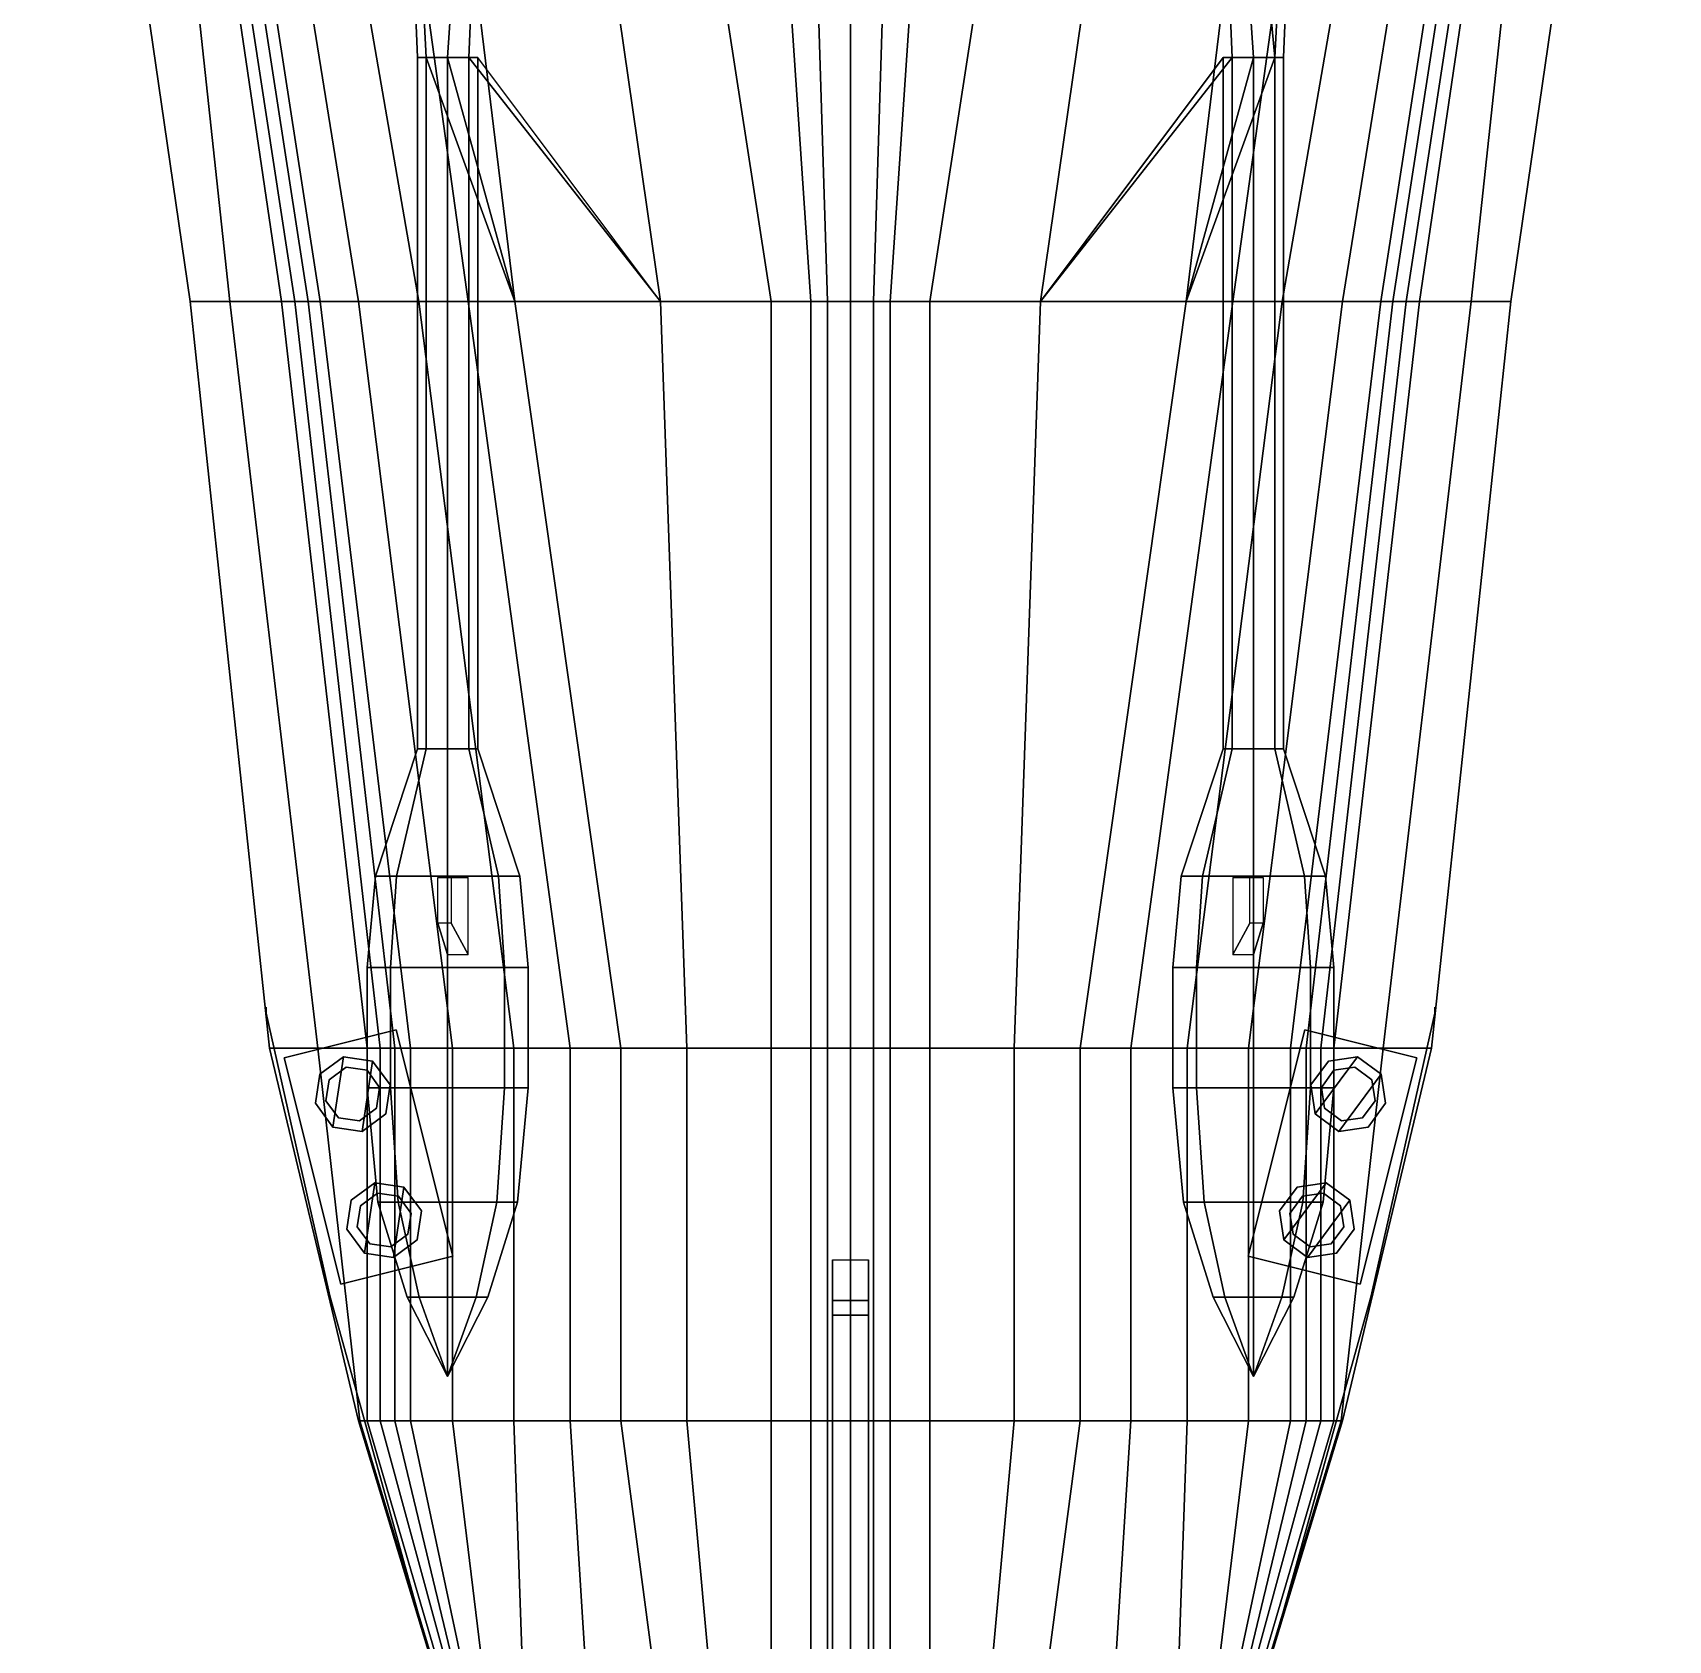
# Model space of a CAD drawing. Extents: x -12 to 12, y -95 to 93.
# Drawn here: x -6.8 to 6.8, y -82.03 to -68.65 of the extents above; entities that cross this region are included whole.
import ezdxf

# ---------------------------------------------------------------- set-up
doc = ezdxf.new("R2010")
doc.units = 0
doc.layers.get('0').update_dxf_attribs({"linetype": 'CONTINUOUS'})
doc.layers.add('RAILINGS', color=6, linetype='CONTINUOUS')
doc.layers.add('SUPERSCTUCTURE', color=3, linetype='CONTINUOUS')

msp = doc.modelspace()

# ---------------------------------------------------------------- linework, layer by layer
for points in [[(-6.8, -61.88, 4.1), (-6.13, -61.88, 1.34), (-5.16, -70.89, 2.25), (-5.49, -70.89, 4.2)], [(-6.13, -61.88, 1.34), (-6.06, -61.88, 0.95), (-4.73, -70.89, 0.95), (-5.16, -70.89, 2.25)], [(-6.06, -61.88, 0.95), (-6, -61.88, 0.7), (-4.62, -70.89, 0.7), (-4.73, -70.89, 0.95)], [(-6, -61.88, 0.7), (-5.9, -61.88, 0.39), (-4.51, -70.89, 0.39), (-4.62, -70.89, 0.7)], [(-5.9, -61.88, 0.39), (-5.8, -61.88, 0.14), (-4.41, -70.89, 0.14), (-4.51, -70.89, 0.39)], [(-5.8, -61.88, 0.14), (-5.54, -61.88, -0.54), (-4.09, -70.89, -0.54), (-4.41, -70.89, 0.14)], [(-5.54, -61.88, -0.54), (-5.15, -61.88, -1.38), (-3.59, -70.89, -1.38), (-4.09, -70.89, -0.54)], [(-5.15, -61.88, -1.38), (-4.43, -61.88, -2.53), (-3.18, -70.89, -2.03), (-3.59, -70.89, -1.38)], [(-4.43, -61.88, -2.53), (-3.89, -61.88, -3.21), (-2.79, -70.89, -2.5), (-3.18, -70.89, -2.03)], [(-3.89, -61.88, -3.21), (-2.88, -61.88, -4.04), (-3.35, -68.86, -3.81), (-3.527, -68.86, -3.74)], [(-3.89, -61.88, -3.21), (-3.527, -68.86, -3.74), (-3.6, -68.86, -3.56)], [(-3.89, -61.88, -3.21), (-3.6, -68.86, -3.56), (-3.527, -68.86, -3.38)], [(-3.89, -61.88, -3.21), (-3.527, -68.86, -3.38), (-2.79, -70.89, -2.5)], [(-2.88, -61.88, -4.04), (-3.173, -68.86, -3.74), (-3.35, -68.86, -3.81)], [(-2.88, -61.88, -4.04), (-2.88, -61.88, -4.04), (-1.58, -70.89, -3.68), (-3.173, -68.86, -3.74)], [(-2.88, -61.88, -4.04), (-2.05, -61.88, -4.46), (-0.66, -70.89, -4.24), (-1.58, -70.89, -3.68)], [(-2.05, -61.88, -4.46), (-0.94, -61.88, -5.42), (-0.33, -70.89, -4.6), (-0.66, -70.89, -4.24)], [(-0.94, -61.88, -5.42), (-0.47, -61.88, -6.06), (-0.19, -70.89, -5.23), (-0.33, -70.89, -4.6)], [(0, -70.89, -7.11), (-0.19, -70.89, -5.23), (-0.47, -61.88, -6.06), (0, -61.88, -7.11)], [(0, -61.88, -7.11), (0.47, -61.88, -6.06), (0.19, -70.89, -5.23), (0, -70.89, -7.11)], [(0.33, -70.89, -4.6), (0.19, -70.89, -5.23), (0.47, -61.88, -6.06), (0.94, -61.88, -5.42)], [(0.66, -70.89, -4.24), (0.33, -70.89, -4.6), (0.94, -61.88, -5.42), (2.05, -61.88, -4.46)], [(1.58, -70.89, -3.68), (0.66, -70.89, -4.24), (2.05, -61.88, -4.46), (2.88, -61.88, -4.04)], [(3.173, -68.86, -3.74), (1.58, -70.89, -3.68), (2.88, -61.88, -4.04)], [(2.79, -70.89, -2.5), (3.527, -68.86, -3.38), (3.89, -61.88, -3.21)], [(3.18, -70.89, -2.03), (2.79, -70.89, -2.5), (3.89, -61.88, -3.21), (4.43, -61.88, -2.53)], [(3.35, -68.86, -3.81), (3.173, -68.86, -3.74), (2.88, -61.88, -4.04)], [(3.527, -68.86, -3.74), (3.35, -68.86, -3.81), (2.88, -61.88, -4.04)], [(3.6, -68.86, -3.56), (3.527, -68.86, -3.74), (2.88, -61.88, -4.04), (3.89, -61.88, -3.21)], [(3.59, -70.89, -1.38), (3.18, -70.89, -2.03), (4.43, -61.88, -2.53), (5.15, -61.88, -1.38)], [(3.527, -68.86, -3.38), (3.6, -68.86, -3.56), (3.89, -61.88, -3.21)], [(4.09, -70.89, -0.54), (3.59, -70.89, -1.38), (5.15, -61.88, -1.38), (5.54, -61.88, -0.54)], [(4.41, -70.89, 0.14), (4.09, -70.89, -0.54), (5.54, -61.88, -0.54), (5.8, -61.88, 0.14)], [(4.51, -70.89, 0.39), (4.41, -70.89, 0.14), (5.8, -61.88, 0.14), (5.9, -61.88, 0.39)], [(4.62, -70.89, 0.7), (4.51, -70.89, 0.39), (5.9, -61.88, 0.39), (6, -61.88, 0.7)], [(4.73, -70.89, 0.95), (4.62, -70.89, 0.7), (6, -61.88, 0.7), (6.06, -61.88, 0.95)], [(5.16, -70.89, 2.25), (4.73, -70.89, 0.95), (6.06, -61.88, 0.95), (6.13, -61.88, 1.34)], [(5.49, -70.89, 4.2), (5.16, -70.89, 2.25), (6.13, -61.88, 1.34), (6.8, -61.88, 4.1)], [(-3.6, -68.86, -3.56), (-3.527, -68.86, -3.74), (-3.527, -74.61, -3.957), (-3.6, -74.61, -3.78)], [(-3.527, -68.86, -3.38), (-3.6, -68.86, -3.56), (-3.6, -74.61, -3.78), (-3.527, -74.61, -3.603)], [(-3.527, -68.86, -3.74), (-3.35, -68.86, -3.81), (-3.35, -74.61, -4.03), (-3.527, -74.61, -3.957)], [(-3.35, -68.86, -3.31), (-3.527, -68.86, -3.38), (-3.527, -74.61, -3.603), (-3.35, -74.61, -3.53)], [(-3.527, -68.86, -3.38), (-3.35, -68.86, -3.31), (-2.79, -70.89, -2.5)], [(-3.35, -68.86, -3.81), (-3.173, -68.86, -3.74), (-3.173, -74.61, -3.957), (-3.35, -74.61, -4.03)], [(-3.173, -68.86, -3.38), (-3.35, -68.86, -3.31), (-3.35, -74.61, -3.53), (-3.173, -74.61, -3.603)], [(-3.35, -68.86, -3.31), (-3.173, -68.86, -3.38), (-1.58, -70.89, -3.68), (-2.79, -70.89, -2.5)], [(-3.173, -68.86, -3.74), (-3.1, -68.86, -3.56), (-3.1, -74.61, -3.78), (-3.173, -74.61, -3.957)], [(-3.1, -68.86, -3.56), (-3.173, -68.86, -3.38), (-3.173, -74.61, -3.603), (-3.1, -74.61, -3.78)], [(-3.1, -68.86, -3.56), (-3.173, -68.86, -3.74), (-1.58, -70.89, -3.68)], [(3.173, -68.86, -3.38), (1.58, -70.89, -3.68), (3.1, -68.86, -3.56)], [(3.1, -68.86, -3.56), (1.58, -70.89, -3.68), (3.173, -68.86, -3.74)], [(2.79, -70.89, -2.5), (1.58, -70.89, -3.68), (3.173, -68.86, -3.38), (3.35, -68.86, -3.31)], [(3.527, -68.86, -3.38), (2.79, -70.89, -2.5), (3.35, -68.86, -3.31)], [(3.1, -68.86, -3.56), (3.173, -68.86, -3.74), (3.173, -74.61, -3.957), (3.1, -74.61, -3.78)], [(3.173, -68.86, -3.38), (3.1, -68.86, -3.56), (3.1, -74.61, -3.78), (3.173, -74.61, -3.603)], [(3.173, -68.86, -3.74), (3.35, -68.86, -3.81), (3.35, -74.61, -4.03), (3.173, -74.61, -3.957)], [(3.35, -68.86, -3.31), (3.173, -68.86, -3.38), (3.173, -74.61, -3.603), (3.35, -74.61, -3.53)], [(3.35, -68.86, -3.81), (3.527, -68.86, -3.74), (3.527, -74.61, -3.957), (3.35, -74.61, -4.03)], [(3.527, -68.86, -3.38), (3.35, -68.86, -3.31), (3.35, -74.61, -3.53), (3.527, -74.61, -3.603)], [(3.527, -68.86, -3.74), (3.6, -68.86, -3.56), (3.6, -74.61, -3.78), (3.527, -74.61, -3.957)], [(3.6, -68.86, -3.56), (3.527, -68.86, -3.38), (3.527, -74.61, -3.603), (3.6, -74.61, -3.78)], [(-5.49, -70.89, 4.2), (-5.16, -70.89, 2.25), (-4.43, -77.1, 2.25), (-4.83, -77.1, 4.25)], [(-5.16, -70.89, 2.25), (-4.73, -70.89, 0.95), (-4.02, -77.1, 0.95), (-4.43, -77.1, 2.25)], [(-4.73, -70.89, 0.95), (-4.62, -70.89, 0.7), (-3.91, -77.1, 0.7), (-4.02, -77.1, 0.95)], [(-4.62, -70.89, 0.7), (-4.51, -70.89, 0.39), (-3.79, -77.1, 0.39), (-3.91, -77.1, 0.7)], [(-4.51, -70.89, 0.39), (-4.41, -70.89, 0.14), (-3.66, -77.1, 0.14), (-3.79, -77.1, 0.39)], [(-4.41, -70.89, 0.14), (-4.09, -70.89, -0.54), (-3.31, -77.1, -0.54), (-3.66, -77.1, 0.14)], [(-4.09, -70.89, -0.54), (-3.59, -70.89, -1.38), (-2.8, -77.1, -1.38), (-3.31, -77.1, -0.54)], [(-3.59, -70.89, -1.38), (-3.18, -70.89, -2.03), (-2.33, -77.1, -2.03), (-2.8, -77.1, -1.38)], [(-3.18, -70.89, -2.03), (-2.79, -70.89, -2.5), (-1.91, -77.1, -2.5), (-2.33, -77.1, -2.03)], [(-2.79, -70.89, -2.5), (-1.58, -70.89, -3.68), (-1.36, -77.1, -3.06), (-1.91, -77.1, -2.5)], [(-1.58, -70.89, -3.68), (-0.66, -70.89, -4.24), (-0.66, -77.1, -3.62), (-1.36, -77.1, -3.06)], [(-0.66, -70.89, -4.24), (-0.33, -70.89, -4.6), (-0.33, -77.1, -3.84), (-0.66, -77.1, -3.62)], [(-0.33, -70.89, -4.6), (-0.19, -70.89, -5.23), (-0.19, -77.1, -3.93), (-0.33, -77.1, -3.84)], [(0, -77.1, -3.99), (-0.19, -77.1, -3.93), (-0.19, -70.89, -5.23), (0, -70.89, -7.11)], [(0, -70.89, -7.11), (0.19, -70.89, -5.23), (0.19, -77.1, -3.93), (0, -77.1, -3.99)], [(0.33, -77.1, -3.84), (0.19, -77.1, -3.93), (0.19, -70.89, -5.23), (0.33, -70.89, -4.6)], [(0.66, -77.1, -3.62), (0.33, -77.1, -3.84), (0.33, -70.89, -4.6), (0.66, -70.89, -4.24)], [(1.36, -77.1, -3.06), (0.66, -77.1, -3.62), (0.66, -70.89, -4.24), (1.58, -70.89, -3.68)], [(1.91, -77.1, -2.5), (1.36, -77.1, -3.06), (1.58, -70.89, -3.68), (2.79, -70.89, -2.5)], [(2.33, -77.1, -2.03), (1.91, -77.1, -2.5), (2.79, -70.89, -2.5), (3.18, -70.89, -2.03)], [(2.8, -77.1, -1.38), (2.33, -77.1, -2.03), (3.18, -70.89, -2.03), (3.59, -70.89, -1.38)], [(3.31, -77.1, -0.54), (2.8, -77.1, -1.38), (3.59, -70.89, -1.38), (4.09, -70.89, -0.54)], [(3.66, -77.1, 0.14), (3.31, -77.1, -0.54), (4.09, -70.89, -0.54), (4.41, -70.89, 0.14)], [(3.79, -77.1, 0.39), (3.66, -77.1, 0.14), (4.41, -70.89, 0.14), (4.51, -70.89, 0.39)], [(3.91, -77.1, 0.7), (3.79, -77.1, 0.39), (4.51, -70.89, 0.39), (4.62, -70.89, 0.7)], [(4.02, -77.1, 0.95), (3.91, -77.1, 0.7), (4.62, -70.89, 0.7), (4.73, -70.89, 0.95)], [(4.43, -77.1, 2.25), (4.02, -77.1, 0.95), (4.73, -70.89, 0.95), (5.16, -70.89, 2.25)], [(4.83, -77.1, 4.25), (4.43, -77.1, 2.25), (5.16, -70.89, 2.25), (5.49, -70.89, 4.2)], [(-3.6, -74.61, -3.78), (-3.527, -74.61, -3.957), (-3.774, -75.67, -4.204), (-3.95, -75.67, -3.78)], [(-3.527, -74.61, -3.603), (-3.6, -74.61, -3.78), (-3.95, -75.67, -3.78), (-3.774, -75.67, -3.356)], [(-3.527, -74.61, -3.957), (-3.35, -74.61, -4.03), (-3.35, -75.67, -4.38), (-3.774, -75.67, -4.204)], [(-3.35, -74.61, -3.53), (-3.527, -74.61, -3.603), (-3.774, -75.67, -3.356), (-3.35, -75.67, -3.18)], [(-3.35, -74.61, -4.03), (-3.173, -74.61, -3.957), (-2.926, -75.67, -4.204), (-3.35, -75.67, -4.38)], [(-3.173, -74.61, -3.603), (-3.35, -74.61, -3.53), (-3.35, -75.67, -3.18), (-2.926, -75.67, -3.356)], [(-3.173, -74.61, -3.957), (-3.1, -74.61, -3.78), (-2.75, -75.67, -3.78), (-2.926, -75.67, -4.204)], [(-3.1, -74.61, -3.78), (-3.173, -74.61, -3.603), (-2.926, -75.67, -3.356), (-2.75, -75.67, -3.78)], [(3.1, -74.61, -3.78), (3.173, -74.61, -3.957), (2.926, -75.67, -4.204), (2.75, -75.67, -3.78)], [(3.173, -74.61, -3.603), (3.1, -74.61, -3.78), (2.75, -75.67, -3.78), (2.926, -75.67, -3.356)], [(3.173, -74.61, -3.957), (3.35, -74.61, -4.03), (3.35, -75.67, -4.38), (2.926, -75.67, -4.204)], [(3.35, -74.61, -3.53), (3.173, -74.61, -3.603), (2.926, -75.67, -3.356), (3.35, -75.67, -3.18)], [(3.35, -74.61, -4.03), (3.527, -74.61, -3.957), (3.774, -75.67, -4.204), (3.35, -75.67, -4.38)], [(3.527, -74.61, -3.603), (3.35, -74.61, -3.53), (3.35, -75.67, -3.18), (3.774, -75.67, -3.356)], [(3.527, -74.61, -3.957), (3.6, -74.61, -3.78), (3.95, -75.67, -3.78), (3.774, -75.67, -4.204)], [(3.6, -74.61, -3.78), (3.527, -74.61, -3.603), (3.774, -75.67, -3.356), (3.95, -75.67, -3.78)], [(-3.95, -75.67, -3.78), (-3.774, -75.67, -4.204), (-3.824, -76.43, -4.254), (-4.02, -76.43, -3.78)], [(-3.774, -75.67, -3.356), (-3.95, -75.67, -3.78), (-4.02, -76.43, -3.78), (-3.824, -76.43, -3.306)], [(-3.774, -75.67, -4.204), (-3.35, -75.67, -4.38), (-3.35, -76.43, -4.45), (-3.824, -76.43, -4.254)], [(-3.35, -75.67, -3.18), (-3.774, -75.67, -3.356), (-3.824, -76.43, -3.306), (-3.35, -76.43, -3.11)], [(-3.32, -75.68, -0.46), (-3.18, -75.68, -3.18), (-3.35, -75.68, -3.11), (-3.43, -75.68, -0.46)], [(-3.43, -75.68, -0.46), (-3.35, -75.68, -3.11), (-3.35, -76.32, -3.11), (-3.43, -76.06, -0.46)], [(-3.35, -75.67, -4.38), (-2.926, -75.67, -4.204), (-2.876, -76.43, -4.254), (-3.35, -76.43, -4.45)], [(-2.926, -75.67, -3.356), (-3.35, -75.67, -3.18), (-3.35, -76.43, -3.11), (-2.876, -76.43, -3.306)], [(-3.18, -76.32, -3.18), (-3.18, -75.68, -3.18), (-3.32, -75.68, -0.46), (-3.32, -76.06, -0.46)], [(-2.926, -75.67, -4.204), (-2.75, -75.67, -3.78), (-2.68, -76.43, -3.78), (-2.876, -76.43, -4.254)], [(-2.75, -75.67, -3.78), (-2.926, -75.67, -3.356), (-2.876, -76.43, -3.306), (-2.68, -76.43, -3.78)], [(2.75, -75.67, -3.78), (2.926, -75.67, -4.204), (2.876, -76.43, -4.254), (2.68, -76.43, -3.78)], [(2.926, -75.67, -3.356), (2.75, -75.67, -3.78), (2.68, -76.43, -3.78), (2.876, -76.43, -3.306)], [(2.926, -75.67, -4.204), (3.35, -75.67, -4.38), (3.35, -76.43, -4.45), (2.876, -76.43, -4.254)], [(3.35, -75.67, -3.18), (2.926, -75.67, -3.356), (2.876, -76.43, -3.306), (3.35, -76.43, -3.11)], [(3.43, -75.68, -0.46), (3.35, -75.68, -3.11), (3.18, -75.68, -3.18), (3.32, -75.68, -0.46)], [(3.32, -75.68, -0.46), (3.18, -75.68, -3.18), (3.18, -76.32, -3.18), (3.32, -76.06, -0.46)], [(3.35, -75.67, -4.38), (3.774, -75.67, -4.204), (3.824, -76.43, -4.254), (3.35, -76.43, -4.45)], [(3.774, -75.67, -3.356), (3.35, -75.67, -3.18), (3.35, -76.43, -3.11), (3.824, -76.43, -3.306)], [(3.35, -76.32, -3.11), (3.35, -75.68, -3.11), (3.43, -75.68, -0.46), (3.43, -76.06, -0.46)], [(3.774, -75.67, -4.204), (3.95, -75.67, -3.78), (4.02, -76.43, -3.78), (3.824, -76.43, -4.254)], [(3.95, -75.67, -3.78), (3.774, -75.67, -3.356), (3.824, -76.43, -3.306), (4.02, -76.43, -3.78)], [(-3.43, -76.06, -0.46), (-3.35, -76.32, -3.11), (-3.18, -76.32, -3.18), (-3.32, -76.06, -0.46)], [(3.32, -76.06, -0.46), (3.18, -76.32, -3.18), (3.35, -76.32, -3.11), (3.43, -76.06, -0.46)], [(-4.02, -76.43, -3.78), (-3.824, -76.43, -4.254), (-3.824, -77.43, -4.254), (-4.02, -77.43, -3.78)], [(-3.824, -76.43, -3.306), (-4.02, -76.43, -3.78), (-4.02, -77.43, -3.78), (-3.824, -77.43, -3.306)], [(-3.824, -76.43, -4.254), (-3.35, -76.43, -4.45), (-3.35, -77.43, -4.45), (-3.824, -77.43, -4.254)], [(-3.35, -76.43, -3.11), (-3.824, -76.43, -3.306), (-3.824, -77.43, -3.306), (-3.35, -77.43, -3.11)], [(-3.35, -76.43, -4.45), (-2.876, -76.43, -4.254), (-2.876, -77.43, -4.254), (-3.35, -77.43, -4.45)], [(-2.876, -76.43, -3.306), (-3.35, -76.43, -3.11), (-3.35, -77.43, -3.11), (-2.876, -77.43, -3.306)], [(-2.876, -76.43, -4.254), (-2.68, -76.43, -3.78), (-2.68, -77.43, -3.78), (-2.876, -77.43, -4.254)], [(-2.68, -76.43, -3.78), (-2.876, -76.43, -3.306), (-2.876, -77.43, -3.306), (-2.68, -77.43, -3.78)], [(2.68, -76.43, -3.78), (2.876, -76.43, -4.254), (2.876, -77.43, -4.254), (2.68, -77.43, -3.78)], [(2.876, -76.43, -3.306), (2.68, -76.43, -3.78), (2.68, -77.43, -3.78), (2.876, -77.43, -3.306)], [(2.876, -76.43, -4.254), (3.35, -76.43, -4.45), (3.35, -77.43, -4.45), (2.876, -77.43, -4.254)], [(3.35, -76.43, -3.11), (2.876, -76.43, -3.306), (2.876, -77.43, -3.306), (3.35, -77.43, -3.11)], [(3.35, -76.43, -4.45), (3.824, -76.43, -4.254), (3.824, -77.43, -4.254), (3.35, -77.43, -4.45)], [(3.824, -76.43, -3.306), (3.35, -76.43, -3.11), (3.35, -77.43, -3.11), (3.824, -77.43, -3.306)], [(3.824, -76.43, -4.254), (4.02, -76.43, -3.78), (4.02, -77.43, -3.78), (3.824, -77.43, -4.254)], [(4.02, -76.43, -3.78), (3.824, -76.43, -3.306), (3.824, -77.43, -3.306), (4.02, -77.43, -3.78)], [(-3.777, -76.948, 4.35), (-3.777, -76.948, 4.25), (-4.708, -77.18, 4.25), (-4.708, -77.18, 4.35)], [(-3.308, -78.831, 4.35), (-3.777, -76.948, 4.35), (-4.708, -77.18, 4.35), (-4.239, -79.063, 4.35)], [(-3.308, -78.831, 4.25), (-3.777, -76.948, 4.25), (-3.777, -76.948, 4.35), (-3.308, -78.831, 4.35)], [(3.777, -76.948, 4.35), (3.777, -76.948, 4.25), (3.308, -78.831, 4.25), (3.308, -78.831, 4.35)], [(4.239, -79.063, 4.35), (4.708, -77.18, 4.35), (3.777, -76.948, 4.35), (3.308, -78.831, 4.35)], [(4.708, -77.18, 4.35), (4.708, -77.18, 4.25), (3.777, -76.948, 4.25), (3.777, -76.948, 4.35)], [(-4.83, -77.1, 4.25), (-4.43, -77.1, 2.25), (-4.08, -80.2, 3.84), (-4.09, -80.2, 4.28)], [(-4.43, -77.1, 2.25), (-4.02, -77.1, 0.95), (-4.02, -80.2, 3.49), (-4.08, -80.2, 3.84)], [(-4.02, -77.1, 0.95), (-3.91, -77.1, 0.7), (-3.91, -80.2, 2.96), (-4.02, -80.2, 3.49)], [(-3.91, -77.1, 0.7), (-3.79, -77.1, 0.39), (-3.79, -80.2, 2.52), (-3.91, -80.2, 2.96)], [(-3.79, -77.1, 0.39), (-3.66, -77.1, 0.14), (-3.66, -80.2, 1.99), (-3.79, -80.2, 2.52)], [(-3.66, -77.1, 0.14), (-3.31, -77.1, -0.54), (-3.31, -80.2, 1), (-3.66, -80.2, 1.99)], [(-3.31, -77.1, -0.54), (-2.8, -77.1, -1.38), (-2.8, -80.2, -0.11), (-3.31, -80.2, 1)], [(-2.8, -77.1, -1.38), (-2.33, -77.1, -2.03), (-2.33, -80.2, -0.86), (-2.8, -80.2, -0.11)], [(-2.33, -77.1, -2.03), (-1.91, -77.1, -2.5), (-1.91, -80.2, -1.5), (-2.33, -80.2, -0.86)], [(-1.91, -77.1, -2.5), (-1.36, -77.1, -3.06), (-1.36, -80.2, -2.02), (-1.91, -80.2, -1.5)], [(-1.36, -77.1, -3.06), (-0.66, -77.1, -3.62), (-0.66, -80.2, -2.57), (-1.36, -80.2, -2.02)], [(-0.66, -77.1, -3.62), (-0.33, -77.1, -3.84), (-0.33, -80.2, -2.76), (-0.66, -80.2, -2.57)], [(-0.33, -77.1, -3.84), (-0.19, -77.1, -3.93), (-0.19, -80.2, -2.83), (-0.33, -80.2, -2.76)], [(0, -80.2, -2.85), (-0.19, -80.2, -2.83), (-0.19, -77.1, -3.93), (0, -77.1, -3.99)], [(0, -77.1, -3.99), (0.19, -77.1, -3.93), (0.19, -80.2, -2.83), (0, -80.2, -2.85)], [(0.33, -80.2, -2.76), (0.19, -80.2, -2.83), (0.19, -77.1, -3.93), (0.33, -77.1, -3.84)], [(0.66, -80.2, -2.57), (0.33, -80.2, -2.76), (0.33, -77.1, -3.84), (0.66, -77.1, -3.62)], [(1.36, -80.2, -2.02), (0.66, -80.2, -2.57), (0.66, -77.1, -3.62), (1.36, -77.1, -3.06)], [(1.91, -80.2, -1.5), (1.36, -80.2, -2.02), (1.36, -77.1, -3.06), (1.91, -77.1, -2.5)], [(2.33, -80.2, -0.86), (1.91, -80.2, -1.5), (1.91, -77.1, -2.5), (2.33, -77.1, -2.03)], [(2.8, -80.2, -0.11), (2.33, -80.2, -0.86), (2.33, -77.1, -2.03), (2.8, -77.1, -1.38)], [(3.31, -80.2, 1), (2.8, -80.2, -0.11), (2.8, -77.1, -1.38), (3.31, -77.1, -0.54)], [(3.66, -80.2, 1.99), (3.31, -80.2, 1), (3.31, -77.1, -0.54), (3.66, -77.1, 0.14)], [(3.79, -80.2, 2.52), (3.66, -80.2, 1.99), (3.66, -77.1, 0.14), (3.79, -77.1, 0.39)], [(3.91, -80.2, 2.96), (3.79, -80.2, 2.52), (3.79, -77.1, 0.39), (3.91, -77.1, 0.7)], [(4.02, -80.2, 3.49), (3.91, -80.2, 2.96), (3.91, -77.1, 0.7), (4.02, -77.1, 0.95)], [(4.08, -80.2, 3.84), (4.02, -80.2, 3.49), (4.02, -77.1, 0.95), (4.43, -77.1, 2.25)], [(4.09, -80.2, 4.28), (4.08, -80.2, 3.84), (4.43, -77.1, 2.25), (4.83, -77.1, 4.25)], [(-4.708, -77.18, 4.35), (-4.708, -77.18, 4.25), (-4.239, -79.063, 4.25), (-4.239, -79.063, 4.35)], [(-4.413, -77.317, 4.93), (-4.449, -77.559, 4.93), (-4.304, -77.756, 4.93), (-4.216, -77.171, 4.93)], [(-4.216, -77.171, 4.83), (-4.413, -77.317, 4.83), (-4.413, -77.317, 4.93), (-4.216, -77.171, 4.93)], [(-4.216, -77.171, 4.93), (-4.304, -77.756, 4.93), (-4.061, -77.792, 4.93), (-3.974, -77.207, 4.93)], [(-3.974, -77.207, 4.83), (-4.216, -77.171, 4.83), (-4.216, -77.171, 4.93), (-3.974, -77.207, 4.93)], [(-3.974, -77.207, 4.93), (-4.061, -77.792, 4.93), (-3.864, -77.646, 4.93), (-3.828, -77.404, 4.93)], [(-3.828, -77.404, 4.83), (-3.974, -77.207, 4.83), (-3.974, -77.207, 4.93), (-3.828, -77.404, 4.93)], [(3.974, -77.207, 4.93), (3.828, -77.404, 4.93), (3.864, -77.646, 4.93), (4.216, -77.171, 4.93)], [(3.974, -77.207, 4.83), (3.828, -77.404, 4.83), (3.828, -77.404, 4.93), (3.974, -77.207, 4.93)], [(4.216, -77.171, 4.93), (3.864, -77.646, 4.93), (4.061, -77.792, 4.93), (4.413, -77.317, 4.93)], [(4.216, -77.171, 4.83), (3.974, -77.207, 4.83), (3.974, -77.207, 4.93), (4.216, -77.171, 4.93)], [(4.413, -77.317, 4.83), (4.216, -77.171, 4.83), (4.216, -77.171, 4.93), (4.413, -77.317, 4.93)], [(4.239, -79.063, 4.25), (4.708, -77.18, 4.25), (4.708, -77.18, 4.35), (4.239, -79.063, 4.35)], [(-4.413, -77.317, 4.83), (-4.449, -77.559, 4.83), (-4.449, -77.559, 4.93), (-4.413, -77.317, 4.93)], [(-4.336, -77.363, 4.35), (-4.362, -77.537, 4.35), (-4.362, -77.537, 4.83), (-4.336, -77.363, 4.83)], [(-4.194, -77.258, 4.35), (-4.336, -77.363, 4.35), (-4.336, -77.363, 4.83), (-4.194, -77.258, 4.83)], [(-4.02, -77.284, 4.35), (-4.194, -77.258, 4.35), (-4.194, -77.258, 4.83), (-4.02, -77.284, 4.83)], [(-3.916, -77.426, 4.35), (-4.02, -77.284, 4.35), (-4.02, -77.284, 4.83), (-3.916, -77.426, 4.83)], [(4.02, -77.284, 4.35), (3.916, -77.426, 4.35), (3.916, -77.426, 4.83), (4.02, -77.284, 4.83)], [(4.194, -77.258, 4.35), (4.02, -77.284, 4.35), (4.02, -77.284, 4.83), (4.194, -77.258, 4.83)], [(4.413, -77.317, 4.93), (4.061, -77.792, 4.93), (4.304, -77.756, 4.93), (4.449, -77.559, 4.93)], [(4.336, -77.363, 4.35), (4.194, -77.258, 4.35), (4.194, -77.258, 4.83), (4.336, -77.363, 4.83)], [(4.362, -77.537, 4.35), (4.336, -77.363, 4.35), (4.336, -77.363, 4.83), (4.362, -77.537, 4.83)], [(4.449, -77.559, 4.83), (4.413, -77.317, 4.83), (4.413, -77.317, 4.93), (4.449, -77.559, 4.93)], [(-3.76, -78.38, -3.37), (-3.824, -77.43, -3.306), (-4.02, -77.43, -3.78), (-3.93, -78.38, -3.78)], [(-3.93, -78.38, -3.78), (-4.02, -77.43, -3.78), (-3.824, -77.43, -4.254), (-3.76, -78.38, -4.19)], [(-3.942, -77.6, 4.35), (-3.916, -77.426, 4.35), (-3.916, -77.426, 4.83), (-3.942, -77.6, 4.83)], [(-3.864, -77.646, 4.83), (-3.828, -77.404, 4.83), (-3.828, -77.404, 4.93), (-3.864, -77.646, 4.93)], [(-3.35, -78.38, -3.2), (-3.35, -77.43, -3.11), (-3.824, -77.43, -3.306), (-3.76, -78.38, -3.37)], [(-3.76, -78.38, -4.19), (-3.824, -77.43, -4.254), (-3.35, -77.43, -4.45), (-3.35, -78.38, -4.36)], [(-2.94, -78.38, -3.37), (-2.876, -77.43, -3.306), (-3.35, -77.43, -3.11), (-3.35, -78.38, -3.2)], [(-3.35, -78.38, -4.36), (-3.35, -77.43, -4.45), (-2.876, -77.43, -4.254), (-2.94, -78.38, -4.19)], [(-2.77, -78.38, -3.78), (-2.68, -77.43, -3.78), (-2.876, -77.43, -3.306), (-2.94, -78.38, -3.37)], [(-2.94, -78.38, -4.19), (-2.876, -77.43, -4.254), (-2.68, -77.43, -3.78), (-2.77, -78.38, -3.78)], [(2.94, -78.38, -3.37), (2.876, -77.43, -3.306), (2.68, -77.43, -3.78), (2.77, -78.38, -3.78)], [(2.77, -78.38, -3.78), (2.68, -77.43, -3.78), (2.876, -77.43, -4.254), (2.94, -78.38, -4.19)], [(3.35, -78.38, -3.2), (3.35, -77.43, -3.11), (2.876, -77.43, -3.306), (2.94, -78.38, -3.37)], [(2.94, -78.38, -4.19), (2.876, -77.43, -4.254), (3.35, -77.43, -4.45), (3.35, -78.38, -4.36)], [(3.76, -78.38, -3.37), (3.824, -77.43, -3.306), (3.35, -77.43, -3.11), (3.35, -78.38, -3.2)], [(3.35, -78.38, -4.36), (3.35, -77.43, -4.45), (3.824, -77.43, -4.254), (3.76, -78.38, -4.19)], [(3.93, -78.38, -3.78), (4.02, -77.43, -3.78), (3.824, -77.43, -3.306), (3.76, -78.38, -3.37)], [(3.76, -78.38, -4.19), (3.824, -77.43, -4.254), (4.02, -77.43, -3.78), (3.93, -78.38, -3.78)], [(3.828, -77.404, 4.83), (3.864, -77.646, 4.83), (3.864, -77.646, 4.93), (3.828, -77.404, 4.93)], [(3.916, -77.426, 4.35), (3.942, -77.6, 4.35), (3.942, -77.6, 4.83), (3.916, -77.426, 4.83)], [(-4.449, -77.559, 4.83), (-4.304, -77.756, 4.83), (-4.304, -77.756, 4.93), (-4.449, -77.559, 4.93)], [(-4.362, -77.537, 4.35), (-4.257, -77.679, 4.35), (-4.257, -77.679, 4.83), (-4.362, -77.537, 4.83)], [(-4.083, -77.705, 4.35), (-3.942, -77.6, 4.35), (-3.942, -77.6, 4.83), (-4.083, -77.705, 4.83)], [(-4.061, -77.792, 4.83), (-3.864, -77.646, 4.83), (-3.864, -77.646, 4.93), (-4.061, -77.792, 4.93)], [(3.864, -77.646, 4.83), (4.061, -77.792, 4.83), (4.061, -77.792, 4.93), (3.864, -77.646, 4.93)], [(3.942, -77.6, 4.35), (4.083, -77.705, 4.35), (4.083, -77.705, 4.83), (3.942, -77.6, 4.83)], [(4.257, -77.679, 4.35), (4.362, -77.537, 4.35), (4.362, -77.537, 4.83), (4.257, -77.679, 4.83)], [(4.304, -77.756, 4.83), (4.449, -77.559, 4.83), (4.449, -77.559, 4.93), (4.304, -77.756, 4.93)], [(-4.304, -77.756, 4.83), (-4.061, -77.792, 4.83), (-4.061, -77.792, 4.93), (-4.304, -77.756, 4.93)], [(-4.257, -77.679, 4.35), (-4.083, -77.705, 4.35), (-4.083, -77.705, 4.83), (-4.257, -77.679, 4.83)], [(4.061, -77.792, 4.83), (4.304, -77.756, 4.83), (4.304, -77.756, 4.93), (4.061, -77.792, 4.93)], [(4.083, -77.705, 4.35), (4.257, -77.679, 4.35), (4.257, -77.679, 4.83), (4.083, -77.705, 4.83)], [(-4.152, -78.365, 4.93), (-4.188, -78.607, 4.93), (-4.042, -78.804, 4.93), (-3.955, -78.219, 4.93)], [(-3.955, -78.219, 4.83), (-4.152, -78.365, 4.83), (-4.152, -78.365, 4.93), (-3.955, -78.219, 4.93)], [(-3.933, -78.306, 4.35), (-4.075, -78.411, 4.35), (-4.075, -78.411, 4.83), (-3.933, -78.306, 4.83)], [(-3.955, -78.219, 4.93), (-4.042, -78.804, 4.93), (-3.8, -78.84, 4.93), (-3.713, -78.255, 4.93)], [(-3.713, -78.255, 4.83), (-3.955, -78.219, 4.83), (-3.955, -78.219, 4.93), (-3.713, -78.255, 4.93)], [(-3.759, -78.332, 4.35), (-3.933, -78.306, 4.35), (-3.933, -78.306, 4.83), (-3.759, -78.332, 4.83)], [(-3.713, -78.255, 4.93), (-3.8, -78.84, 4.93), (-3.603, -78.694, 4.93), (-3.567, -78.452, 4.93)], [(-3.654, -78.474, 4.35), (-3.759, -78.332, 4.35), (-3.759, -78.332, 4.83), (-3.654, -78.474, 4.83)], [(-3.567, -78.452, 4.83), (-3.713, -78.255, 4.83), (-3.713, -78.255, 4.93), (-3.567, -78.452, 4.93)], [(3.713, -78.255, 4.93), (3.567, -78.452, 4.93), (3.603, -78.694, 4.93), (3.955, -78.219, 4.93)], [(3.713, -78.255, 4.83), (3.567, -78.452, 4.83), (3.567, -78.452, 4.93), (3.713, -78.255, 4.93)], [(3.955, -78.219, 4.93), (3.603, -78.694, 4.93), (3.8, -78.84, 4.93), (4.152, -78.365, 4.93)], [(3.759, -78.332, 4.35), (3.654, -78.474, 4.35), (3.654, -78.474, 4.83), (3.759, -78.332, 4.83)], [(3.955, -78.219, 4.83), (3.713, -78.255, 4.83), (3.713, -78.255, 4.93), (3.955, -78.219, 4.93)], [(3.933, -78.306, 4.35), (3.759, -78.332, 4.35), (3.759, -78.332, 4.83), (3.933, -78.306, 4.83)], [(4.075, -78.411, 4.35), (3.933, -78.306, 4.35), (3.933, -78.306, 4.83), (4.075, -78.411, 4.83)], [(4.152, -78.365, 4.83), (3.955, -78.219, 4.83), (3.955, -78.219, 4.93), (4.152, -78.365, 4.93)], [(-4.152, -78.365, 4.83), (-4.188, -78.607, 4.83), (-4.188, -78.607, 4.93), (-4.152, -78.365, 4.93)], [(-4.075, -78.411, 4.35), (-4.101, -78.585, 4.35), (-4.101, -78.585, 4.83), (-4.075, -78.411, 4.83)], [(-3.587, -79.17, -3.543), (-3.76, -78.38, -3.37), (-3.93, -78.38, -3.78), (-3.685, -79.17, -3.78)], [(-3.685, -79.17, -3.78), (-3.93, -78.38, -3.78), (-3.76, -78.38, -4.19), (-3.587, -79.17, -4.017)], [(-3.35, -79.17, -3.445), (-3.35, -78.38, -3.2), (-3.76, -78.38, -3.37), (-3.587, -79.17, -3.543)], [(-3.587, -79.17, -4.017), (-3.76, -78.38, -4.19), (-3.35, -78.38, -4.36), (-3.35, -79.17, -4.115)], [(-3.603, -78.694, 4.83), (-3.567, -78.452, 4.83), (-3.567, -78.452, 4.93), (-3.603, -78.694, 4.93)], [(-3.113, -79.17, -3.543), (-2.94, -78.38, -3.37), (-3.35, -78.38, -3.2), (-3.35, -79.17, -3.445)], [(-3.35, -79.17, -4.115), (-3.35, -78.38, -4.36), (-2.94, -78.38, -4.19), (-3.113, -79.17, -4.017)], [(-3.015, -79.17, -3.78), (-2.77, -78.38, -3.78), (-2.94, -78.38, -3.37), (-3.113, -79.17, -3.543)], [(-3.113, -79.17, -4.017), (-2.94, -78.38, -4.19), (-2.77, -78.38, -3.78), (-3.015, -79.17, -3.78)], [(3.113, -79.17, -3.543), (2.94, -78.38, -3.37), (2.77, -78.38, -3.78), (3.015, -79.17, -3.78)], [(3.015, -79.17, -3.78), (2.77, -78.38, -3.78), (2.94, -78.38, -4.19), (3.113, -79.17, -4.017)], [(3.35, -79.17, -3.445), (3.35, -78.38, -3.2), (2.94, -78.38, -3.37), (3.113, -79.17, -3.543)], [(3.113, -79.17, -4.017), (2.94, -78.38, -4.19), (3.35, -78.38, -4.36), (3.35, -79.17, -4.115)], [(3.587, -79.17, -3.543), (3.76, -78.38, -3.37), (3.35, -78.38, -3.2), (3.35, -79.17, -3.445)], [(3.35, -79.17, -4.115), (3.35, -78.38, -4.36), (3.76, -78.38, -4.19), (3.587, -79.17, -4.017)], [(3.567, -78.452, 4.83), (3.603, -78.694, 4.83), (3.603, -78.694, 4.93), (3.567, -78.452, 4.93)], [(3.685, -79.17, -3.78), (3.93, -78.38, -3.78), (3.76, -78.38, -3.37), (3.587, -79.17, -3.543)], [(3.587, -79.17, -4.017), (3.76, -78.38, -4.19), (3.93, -78.38, -3.78), (3.685, -79.17, -3.78)], [(4.152, -78.365, 4.93), (3.8, -78.84, 4.93), (4.042, -78.804, 4.93), (4.188, -78.607, 4.93)], [(4.101, -78.585, 4.35), (4.075, -78.411, 4.35), (4.075, -78.411, 4.83), (4.101, -78.585, 4.83)], [(4.188, -78.607, 4.83), (4.152, -78.365, 4.83), (4.152, -78.365, 4.93), (4.188, -78.607, 4.93)], [(-4.188, -78.607, 4.83), (-4.042, -78.804, 4.83), (-4.042, -78.804, 4.93), (-4.188, -78.607, 4.93)], [(-4.101, -78.585, 4.35), (-3.996, -78.727, 4.35), (-3.996, -78.727, 4.83), (-4.101, -78.585, 4.83)], [(-3.68, -78.648, 4.35), (-3.654, -78.474, 4.35), (-3.654, -78.474, 4.83), (-3.68, -78.648, 4.83)], [(3.654, -78.474, 4.35), (3.68, -78.648, 4.35), (3.68, -78.648, 4.83), (3.654, -78.474, 4.83)], [(3.996, -78.727, 4.35), (4.101, -78.585, 4.35), (4.101, -78.585, 4.83), (3.996, -78.727, 4.83)], [(4.042, -78.804, 4.83), (4.188, -78.607, 4.83), (4.188, -78.607, 4.93), (4.042, -78.804, 4.93)], [(-3.996, -78.727, 4.35), (-3.822, -78.753, 4.35), (-3.822, -78.753, 4.83), (-3.996, -78.727, 4.83)], [(-3.822, -78.753, 4.35), (-3.68, -78.648, 4.35), (-3.68, -78.648, 4.83), (-3.822, -78.753, 4.83)], [(-3.8, -78.84, 4.83), (-3.603, -78.694, 4.83), (-3.603, -78.694, 4.93), (-3.8, -78.84, 4.93)], [(3.603, -78.694, 4.83), (3.8, -78.84, 4.83), (3.8, -78.84, 4.93), (3.603, -78.694, 4.93)], [(3.68, -78.648, 4.35), (3.822, -78.753, 4.35), (3.822, -78.753, 4.83), (3.68, -78.648, 4.83)], [(3.822, -78.753, 4.35), (3.996, -78.727, 4.35), (3.996, -78.727, 4.83), (3.822, -78.753, 4.83)], [(-4.239, -79.063, 4.35), (-4.239, -79.063, 4.25), (-3.308, -78.831, 4.25), (-3.308, -78.831, 4.35)], [(-4.042, -78.804, 4.83), (-3.8, -78.84, 4.83), (-3.8, -78.84, 4.93), (-4.042, -78.804, 4.93)], [(-0.15, -78.86, -3.36), (-0.15, -79.2, -5.42), (-0.15, -84.54, -5.45), (-0.15, -84.99, -1.73)], [(0.15, -78.86, -3.36), (0.15, -79.2, -5.42), (-0.15, -79.2, -5.42), (-0.15, -78.86, -3.36)], [(0.15, -84.54, -5.45), (0.15, -79.2, -5.42), (0.15, -78.86, -3.36), (0.15, -84.99, -1.73)], [(3.308, -78.831, 4.35), (3.308, -78.831, 4.25), (4.239, -79.063, 4.25), (4.239, -79.063, 4.35)], [(3.8, -78.84, 4.83), (4.042, -78.804, 4.83), (4.042, -78.804, 4.93), (3.8, -78.84, 4.93)], [(-3.35, -79.83, -3.78), (-3.587, -79.17, -3.543), (-3.685, -79.17, -3.78), (-3.35, -79.83, -3.78)], [(-3.35, -79.83, -3.78), (-3.685, -79.17, -3.78), (-3.587, -79.17, -4.017), (-3.35, -79.83, -3.78)], [(-3.35, -79.83, -3.78), (-3.35, -79.17, -3.445), (-3.587, -79.17, -3.543), (-3.35, -79.83, -3.78)], [(-3.35, -79.83, -3.78), (-3.587, -79.17, -4.017), (-3.35, -79.17, -4.115), (-3.35, -79.83, -3.78)], [(-3.35, -79.83, -3.78), (-3.113, -79.17, -3.543), (-3.35, -79.17, -3.445), (-3.35, -79.83, -3.78)], [(-3.35, -79.83, -3.78), (-3.015, -79.17, -3.78), (-3.113, -79.17, -3.543), (-3.35, -79.83, -3.78)], [(-3.35, -79.83, -3.78), (-3.113, -79.17, -4.017), (-3.015, -79.17, -3.78), (-3.35, -79.83, -3.78)], [(-3.35, -79.83, -3.78), (-3.35, -79.17, -4.115), (-3.113, -79.17, -4.017), (-3.35, -79.83, -3.78)], [(-0.15, -79.2, -5.42), (-0.15, -79.32, -5.58), (-0.15, -84.37, -5.62), (-0.15, -84.54, -5.45)], [(0.15, -79.2, -5.42), (0.15, -79.32, -5.58), (-0.15, -79.32, -5.58), (-0.15, -79.2, -5.42)], [(0.15, -84.37, -5.62), (0.15, -79.32, -5.58), (0.15, -79.2, -5.42), (0.15, -84.54, -5.45)], [(3.35, -79.83, -3.78), (3.113, -79.17, -3.543), (3.015, -79.17, -3.78), (3.35, -79.83, -3.78)], [(3.35, -79.83, -3.78), (3.015, -79.17, -3.78), (3.113, -79.17, -4.017), (3.35, -79.83, -3.78)], [(3.35, -79.83, -3.78), (3.35, -79.17, -3.445), (3.113, -79.17, -3.543), (3.35, -79.83, -3.78)], [(3.35, -79.83, -3.78), (3.113, -79.17, -4.017), (3.35, -79.17, -4.115), (3.35, -79.83, -3.78)], [(3.35, -79.83, -3.78), (3.587, -79.17, -3.543), (3.35, -79.17, -3.445), (3.35, -79.83, -3.78)], [(3.35, -79.83, -3.78), (3.685, -79.17, -3.78), (3.587, -79.17, -3.543), (3.35, -79.83, -3.78)], [(3.35, -79.83, -3.78), (3.587, -79.17, -4.017), (3.685, -79.17, -3.78), (3.35, -79.83, -3.78)], [(3.35, -79.83, -3.78), (3.35, -79.17, -4.115), (3.587, -79.17, -4.017), (3.35, -79.83, -3.78)], [(-0.15, -84.37, -5.62), (-0.15, -79.32, -5.58), (0.15, -79.32, -5.58), (0.15, -84.37, -5.62)], [(-4.09, -80.2, 4.28), (-4.08, -80.2, 3.84), (-3.21, -83.07, 3.96), (-3.22, -83.07, 4.29)], [(-4.08, -80.2, 3.84), (-4.02, -80.2, 3.49), (-3.18, -83.07, 3.73), (-3.21, -83.07, 3.96)], [(-4.02, -80.2, 3.49), (-3.91, -80.2, 2.96), (-3.13, -83.07, 3.55), (-3.18, -83.07, 3.73)], [(-3.91, -80.2, 2.96), (-3.79, -80.2, 2.52), (-3.1, -83.07, 3.27), (-3.13, -83.07, 3.55)], [(-3.79, -80.2, 2.52), (-3.66, -80.2, 1.99), (-3.05, -83.07, 2.97), (-3.1, -83.07, 3.27)], [(-3.66, -80.2, 1.99), (-3.31, -80.2, 1), (-2.96, -83.07, 2.56), (-3.05, -83.07, 2.97)], [(-3.31, -80.2, 1), (-2.8, -80.2, -0.11), (-2.7, -83.07, 1.67), (-2.96, -83.07, 2.56)], [(-2.8, -80.2, -0.11), (-2.33, -80.2, -0.86), (-2.15, -83.07, 0.26), (-2.7, -83.07, 1.67)], [(-2.33, -80.2, -0.86), (-1.91, -80.2, -1.5), (-1.53, -83.07, -0.86), (-2.15, -83.07, 0.26)], [(-1.91, -80.2, -1.5), (-1.36, -80.2, -2.02), (-1.1, -83.07, -1.39), (-1.53, -83.07, -0.86)], [(-1.36, -80.2, -2.02), (-0.66, -80.2, -2.57), (-0.66, -83.07, -1.77), (-1.1, -83.07, -1.39)], [(-0.66, -80.2, -2.57), (-0.33, -80.2, -2.76), (-0.33, -83.07, -2.02), (-0.66, -83.07, -1.77)], [(-0.33, -80.2, -2.76), (-0.19, -80.2, -2.83), (-0.19, -83.07, -2.11), (-0.33, -83.07, -2.02)], [(0, -83.07, -2.2), (-0.19, -83.07, -2.11), (-0.19, -80.2, -2.83), (0, -80.2, -2.85)], [(0, -80.2, -2.85), (0.19, -80.2, -2.83), (0.19, -83.07, -2.11), (0, -83.07, -2.2)], [(0.33, -83.07, -2.02), (0.19, -83.07, -2.11), (0.19, -80.2, -2.83), (0.33, -80.2, -2.76)], [(0.66, -83.07, -1.77), (0.33, -83.07, -2.02), (0.33, -80.2, -2.76), (0.66, -80.2, -2.57)], [(1.1, -83.07, -1.39), (0.66, -83.07, -1.77), (0.66, -80.2, -2.57), (1.36, -80.2, -2.02)], [(1.53, -83.07, -0.86), (1.1, -83.07, -1.39), (1.36, -80.2, -2.02), (1.91, -80.2, -1.5)], [(2.15, -83.07, 0.26), (1.53, -83.07, -0.86), (1.91, -80.2, -1.5), (2.33, -80.2, -0.86)], [(2.7, -83.07, 1.67), (2.15, -83.07, 0.26), (2.33, -80.2, -0.86), (2.8, -80.2, -0.11)], [(2.96, -83.07, 2.56), (2.7, -83.07, 1.67), (2.8, -80.2, -0.11), (3.31, -80.2, 1)], [(3.05, -83.07, 2.97), (2.96, -83.07, 2.56), (3.31, -80.2, 1), (3.66, -80.2, 1.99)], [(3.1, -83.07, 3.27), (3.05, -83.07, 2.97), (3.66, -80.2, 1.99), (3.79, -80.2, 2.52)], [(3.13, -83.07, 3.55), (3.1, -83.07, 3.27), (3.79, -80.2, 2.52), (3.91, -80.2, 2.96)], [(3.18, -83.07, 3.73), (3.13, -83.07, 3.55), (3.91, -80.2, 2.96), (4.02, -80.2, 3.49)], [(3.21, -83.07, 3.96), (3.18, -83.07, 3.73), (4.02, -80.2, 3.49), (4.08, -80.2, 3.84)], [(3.22, -83.07, 4.29), (3.21, -83.07, 3.96), (4.08, -80.2, 3.84), (4.09, -80.2, 4.28)]]:
    msp.add_3dface(points)
at = {"layer": 'RAILINGS'}
for points in [[(-4.86, -76.81, 4.24), (-4.86, -76.76, 4.24), (-4.86, -76.76, 5.42), (-4.86, -76.81, 5.42)], [(-4.86, -76.81, 5.42), (-4.86, -76.76, 5.42), (-4.86, -76.76, 4.24), (-4.86, -76.81, 4.24)], [(-4.34, -79.11, 4.87), (-4.34, -79.11, 4.92), (-4.86, -76.81, 4.9), (-4.86, -76.81, 4.85)], [(-4.86, -76.81, 4.85), (-4.86, -76.81, 4.9), (-4.34, -79.11, 4.92), (-4.34, -79.11, 4.87)], [(-4.86, -76.81, 5.37), (-4.86, -76.81, 5.42), (-4.34, -79.11, 5.44), (-4.34, -79.11, 5.39)], [(-4.34, -79.11, 5.39), (-4.34, -79.11, 5.44), (-4.86, -76.81, 5.42), (-4.86, -76.81, 5.37)], [(4.34, -79.11, 5.39), (4.34, -79.11, 5.44), (4.86, -76.81, 5.42), (4.86, -76.81, 5.37)], [(4.86, -76.81, 5.37), (4.86, -76.81, 5.42), (4.34, -79.11, 5.44), (4.34, -79.11, 5.39)], [(4.86, -76.81, 4.85), (4.86, -76.81, 4.9), (4.34, -79.11, 4.92), (4.34, -79.11, 4.87)], [(4.34, -79.11, 4.87), (4.34, -79.11, 4.92), (4.86, -76.81, 4.9), (4.86, -76.81, 4.85)], [(4.86, -76.81, 5.42), (4.86, -76.76, 5.42), (4.86, -76.76, 4.24), (4.86, -76.81, 4.24)], [(4.86, -76.81, 4.24), (4.86, -76.76, 4.24), (4.86, -76.76, 5.42), (4.86, -76.81, 5.42)], [(-4.33, -79.16, 4.26), (-4.34, -79.11, 4.26), (-4.34, -79.11, 5.44), (-4.33, -79.16, 5.44)], [(-4.33, -79.16, 5.44), (-4.34, -79.11, 5.44), (-4.34, -79.11, 4.26), (-4.33, -79.16, 4.26)], [(4.33, -79.16, 5.44), (4.34, -79.11, 5.44), (4.34, -79.11, 4.26), (4.33, -79.16, 4.26)], [(4.33, -79.16, 4.26), (4.34, -79.11, 4.26), (4.34, -79.11, 5.44), (4.33, -79.16, 5.44)], [(-3.54, -82, 4.89), (-3.54, -82, 4.94), (-4.33, -79.16, 4.92), (-4.33, -79.16, 4.87)], [(-4.33, -79.16, 4.87), (-4.33, -79.16, 4.92), (-3.54, -82, 4.94), (-3.54, -82, 4.89)], [(-4.33, -79.16, 5.39), (-4.33, -79.16, 5.44), (-3.54, -82, 5.46), (-3.54, -82, 5.41)], [(-3.54, -82, 5.41), (-3.54, -82, 5.46), (-4.33, -79.16, 5.44), (-4.33, -79.16, 5.39)], [(3.54, -82, 5.41), (3.54, -82, 5.46), (4.33, -79.16, 5.44), (4.33, -79.16, 5.39)], [(4.33, -79.16, 5.39), (4.33, -79.16, 5.44), (3.54, -82, 5.46), (3.54, -82, 5.41)], [(4.33, -79.16, 4.87), (4.33, -79.16, 4.92), (3.54, -82, 4.94), (3.54, -82, 4.89)], [(3.54, -82, 4.89), (3.54, -82, 4.94), (4.33, -79.16, 4.92), (4.33, -79.16, 4.87)], [(-3.52, -82.05, 4.28), (-3.54, -82, 4.28), (-3.54, -82, 5.46), (-3.52, -82.05, 5.46)], [(-3.52, -82.05, 5.46), (-3.54, -82, 5.46), (-3.54, -82, 4.28), (-3.52, -82.05, 4.28)], [(3.52, -82.05, 5.46), (3.54, -82, 5.46), (3.54, -82, 4.28), (3.52, -82.05, 4.28)], [(3.52, -82.05, 4.28), (3.54, -82, 4.28), (3.54, -82, 5.46), (3.52, -82.05, 5.46)]]:
    msp.add_3dface(points, dxfattribs=at)
at = {"layer": 'SUPERSCTUCTURE'}
for points in [[(-6.8, -61.88, 4.1), (-5.49, -70.89, 4.2), (5.49, -70.89, 4.2), (6.8, -61.88, 4.1)], [(-5.49, -70.89, 4.2), (-4.83, -77.1, 4.25), (4.83, -77.1, 4.25), (5.49, -70.89, 4.2)], [(-4.83, -77.1, 4.25), (-4.09, -80.2, 4.28), (4.09, -80.2, 4.28), (4.83, -77.1, 4.25)], [(-4.09, -80.2, 4.28), (-3.22, -83.07, 4.29), (3.22, -83.07, 4.29), (4.09, -80.2, 4.28)]]:
    msp.add_3dface(points, dxfattribs=at)

doc.saveas('drawing.dxf')
